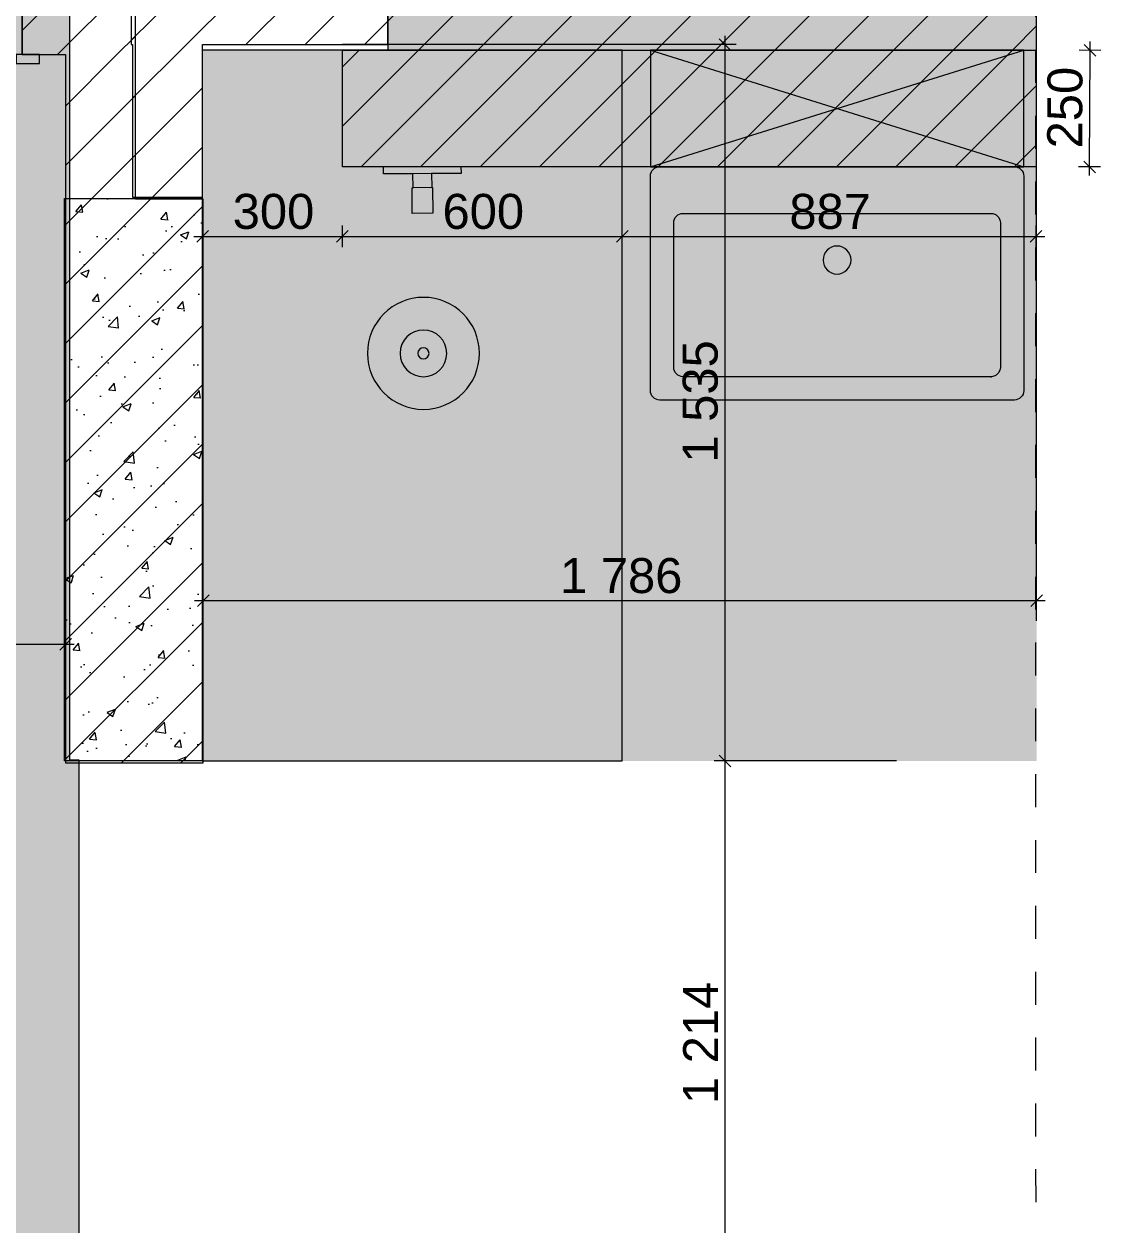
# Model space of a CAD drawing. Header units: millimetres. Extents: x 2336463 to 2579121, y 595385 to 778077.
# Drawn here: x 2405945 to 2408253, y 704404 to 706978 of the extents above; entities that cross this region are included whole.
import ezdxf

# ---------------------------------------------------------------- set-up
doc = ezdxf.new("R2010")
doc.units = ezdxf.units.MM
doc.header["$MEASUREMENT"] = 0
doc.linetypes.add('короткая штриховая', pattern=[141.111111, 70.555556, -70.555556])
for name, color, linetype in [('+возводимые стены', 7, 'Continuous'), ('1 Планировка размеры', 7, 'Continuous'), ('сит план', 7, 'Continuous')]:
    doc.layers.add(name, color=color, linetype=linetype)
for name, color, linetype, lineweight in [('+возводимые стены_Ном._пера__1', 7, 'Continuous', 13), ('+возводимые стены_Ном._пера__101', 252, 'Continuous', 5), ('+стена с дверью_Ном._пера__1', 7, 'Continuous', 13), ('1 Планировка_Ном._пера__1', 7, 'Continuous', 13), ('Двери ARCHICAD_Ном._пера__1', 7, 'Continuous', 13), ('Интерьер - Мебель_Ном._пера__1', 7, 'Continuous', 13), ('сит план_Ном._пера__1', 7, 'Continuous', 13)]:
    doc.layers.add(name, color=color, linetype=linetype, lineweight=lineweight)
for name, color, linetype, lineweight, true_color in [('+возводимые стены_Ном._пера__169', 7, 'Continuous', 5, 0x68b353), ('+возводимые стены_Ном._пера__242', 7, 'Continuous', 13, 0x1b55b5), ('+размер планировка_Ном._пера__9', 7, 'Continuous', 15, 0x3dad99), ('+стена с дверью_Ном._пера__243', 7, 'Continuous', 13, 0xe25822), ('1 Планировка размеры_Ном._пера__242', 7, 'Continuous', 13, 0x1b55b5), ('сит план_Ном._пера__87', 7, 'Continuous', 20, 0x6a6a6a)]:
    doc.layers.add(name, color=color, linetype=linetype, lineweight=lineweight, true_color=true_color)
doc.styles.add('СГЕНЕРИР_СТИЛЬ_1', font='arial.ttf')
doc.dimstyles.new('СГЕНЕРИР_СТИЛЬ__1', dxfattribs={"dimtxt": 75, "dimasz": 23.75, "dimexe": 0.18, "dimexo": 300, "dimgap": 0, "dimtad": 1, "dimtih": 1, "dimtoh": 1, "dimdec": 0, "dimzin": 0, "dimdsep": 46, "dimtxsty": 'СГЕНЕРИР_СТИЛЬ_1', "dimblk": 'ARROWHEAD_6', "dimblk1": 'ARROWHEAD_6', "dimblk2": 'ARROWHEAD_6', "dimcen": 0.09, "dimclrd": 256, "dimclre": 256, "dimclrt": 256, "dimazin": 0, "dimtfac": 1, "dimtdec": 4, "dimtmove": 0, "dimatfit": 3, "dimfxl": 0, "dimtolj": 1, "dimtzin": 0, "dimarcsym": 0})
doc.dimstyles.new('СГЕНЕРИР_СТИЛЬ__2', dxfattribs={"dimtxt": 75, "dimasz": 23.75, "dimexe": 0.18, "dimexo": 300, "dimgap": 0, "dimtad": 1, "dimdec": 0, "dimzin": 0, "dimdsep": 46, "dimtxsty": 'СГЕНЕРИР_СТИЛЬ_1', "dimblk": 'ARROWHEAD_6', "dimblk1": 'ARROWHEAD_6', "dimblk2": 'ARROWHEAD_6', "dimcen": 0.09, "dimclrd": 256, "dimclre": 256, "dimclrt": 256, "dimazin": 0, "dimtfac": 1, "dimtdec": 4, "dimtmove": 0, "dimatfit": 3, "dimfxl": 0, "dimtolj": 1, "dimtzin": 0, "dimarcsym": 0})
pattern_1 = [(45, (2086872.015, 585813.69), (-63.639609, 63.639609), [])]

# ---------------------------------------------------------------- blocks, each defined once
blk = doc.blocks.new('Стена_953', base_point=(2406175, 709139.9))
at = {"layer": 'сит план_Ном._пера__87', "linetype": 'Continuous', "lineweight": 20, "true_color": 0x6a6a6a}
h = blk.add_hatch(dxfattribs=at)
h.set_pattern_fill('Блоки_Бетонные_Эффективные', color=251, style=0, pattern_type=2)
h.set_pattern_definition(pattern_1)
h.paths.add_polyline_path([(2406275, 707033.9), (2406275, 709139.9), (2406175, 709139.9), (2406175, 707033.9)])
h = blk.add_hatch(dxfattribs=at)
h.set_pattern_fill('Блоки_Бетонные_Эффективные', color=251, style=0, pattern_type=2)
h.set_pattern_definition(pattern_1)
h.paths.add_polyline_path([(2406275, 707033.9), (2406175, 706933.9), (2406275, 706933.9)])
h = blk.add_hatch(dxfattribs=at)
h.set_pattern_fill('Блоки_Бетонные_Эффективные', color=251, style=0, pattern_type=2)
h.set_pattern_definition(pattern_1)
h.paths.add_polyline_path([(2406275, 707033.9), (2406175, 707033.9), (2406175, 706933.9)])
at = {"layer": 'сит план_Ном._пера__1', "color": 7, "linetype": 'Continuous', "lineweight": 13, "flags": 128}
for points in [[(2406175, 709139.9), (2406175, 708241.2)], [(2406275, 709139.9), (2406175, 709139.9)], [(2406275, 707033.9), (2406275, 709139.9)], [(2406175, 708121.2), (2406175, 706933.9)]]:
    blk.add_lwpolyline(points, dxfattribs=at)
blk = doc.blocks.new('Стена_954', base_point=(2406175, 706933.9))
at = {"layer": 'сит план_Ном._пера__87', "linetype": 'Continuous', "lineweight": 20, "true_color": 0x6a6a6a}
h = blk.add_hatch(dxfattribs=at)
h.set_pattern_fill('Блоки_Бетонные_Эффективные', color=251, style=0, pattern_type=2)
h.set_pattern_definition(pattern_1)
h.paths.add_polyline_path([(2406275, 706933.9), (2406625, 706933.9), (2406625, 707033.9), (2406275, 707033.9)])
h = blk.add_hatch(dxfattribs=at)
h.set_pattern_fill('Блоки_Бетонные_Эффективные', color=251, style=0, pattern_type=2)
h.set_pattern_definition(pattern_1)
h.paths.add_polyline_path([(2406725, 707033.9), (2406625, 707033.9), (2406725, 706933.9)])
h = blk.add_hatch(dxfattribs=at)
h.set_pattern_fill('Блоки_Бетонные_Эффективные', color=251, style=0, pattern_type=2)
h.set_pattern_definition(pattern_1)
h.paths.add_polyline_path([(2406725, 706933.9), (2406625, 707033.9), (2406625, 706933.9)])
at = {"layer": 'сит план_Ном._пера__1', "color": 7, "linetype": 'Continuous', "lineweight": 13, "flags": 128}
for points in [[(2406625, 707033.9), (2406275, 707033.9)], [(2406725, 706933.9), (2406725, 707033.9)], [(2406175, 706933.9), (2406178, 706933.9)], [(2406328, 706933.9), (2406725, 706933.9)]]:
    blk.add_lwpolyline(points, dxfattribs=at)
blk = doc.blocks.new('Стена_956', base_point=(2406034.2, 706602.6))
at = {"layer": 'сит план_Ном._пера__87', "linetype": 'Continuous', "lineweight": 20, "true_color": 0x6a6a6a}
h = blk.add_hatch(dxfattribs=at)
h.set_pattern_fill('Блоки_Бетонные_Эффективные', color=251, style=0, pattern_type=2)
h.set_pattern_definition(pattern_1)
h.paths.add_polyline_path([(2406034.2, 706602.6), (2406034.2, 705394.6), (2406329.2, 705394.6), (2406329.2, 706602.6)])
at = {"layer": 'сит план_Ном._пера__1', "color": 7, "linetype": 'Continuous', "lineweight": 13, "flags": 128}
for points in [[(2406034.2, 706602.6), (2406034.2, 705394.6)], [(2406329.2, 706602.6), (2406184.2, 706602.6)], [(2406329.2, 705394.6), (2406329.2, 706602.6)], [(2406034.2, 705394.6), (2406329.2, 705394.6)]]:
    blk.add_lwpolyline(points, dxfattribs=at)
blk = doc.blocks.new('Стена_1003', base_point=(2406328, 706606.6))
at = {"layer": '+возводимые стены_Ном._пера__169', "linetype": 'Continuous', "lineweight": 5, "true_color": 0x68b353}
h = blk.add_hatch(dxfattribs=at)
h.set_pattern_fill('Блоки_Бетонные_Эффективные', color=85, style=0, pattern_type=2)
h.set_pattern_definition(pattern_1)
h.paths.add_polyline_path([(2406328, 706606.6), (2406328, 706933.9), (2406178, 706933.9), (2406178, 706606.6)])
at = {"layer": '+возводимые стены_Ном._пера__101', "color": 252, "linetype": 'Continuous', "lineweight": 5, "flags": 128}
for points in [[(2406178, 706933.9), (2406178, 706606.6)], [(2406328, 706606.6), (2406328, 706933.9)], [(2406178, 706606.6), (2406328, 706606.6)]]:
    blk.add_lwpolyline(points, dxfattribs=at)
blk = doc.blocks.new('Стена_1004', base_point=(2406725, 706921.9))
at = {"layer": '+возводимые стены_Ном._пера__169', "linetype": 'Continuous', "lineweight": 5, "true_color": 0x68b353}
h = blk.add_hatch(dxfattribs=at)
h.set_pattern_fill('Блоки_Бетонные_Эффективные', color=85, style=0, pattern_type=2)
h.set_pattern_definition(pattern_1)
h.paths.add_polyline_path([(2406725, 706921.9), (2408115.1, 706921.9), (2408115.1, 707021.9), (2406725, 707021.9)])
at = {"layer": '+возводимые стены_Ном._пера__101', "color": 252, "linetype": 'Continuous', "lineweight": 5, "flags": 128}
for points in [[(2408115.1, 707021.9), (2406725, 707021.9)], [(2406725, 707021.9), (2406725, 706921.9)], [(2408115.1, 706921.9), (2408115.1, 707021.9)], [(2406725, 706921.9), (2408115.1, 706921.9)]]:
    blk.add_lwpolyline(points, dxfattribs=at)
blk = doc.blocks.new('Однопольная Дверь 25_4')
at = {"layer": 'Двери ARCHICAD_Ном._пера__1', "color": 7, "linetype": 'Continuous', "lineweight": 13}
for p, q in [((322, 0), (322, 724)), ((322, 724), (362, 724)), ((362, 724), (362, 0)), ((-437, 0), (-437, 19)), ((-437, 19), (-387, 19)), ((-387, 0), (-437, 0)), ((-400, 0), (-437, 0)), ((-400, 0), (-437, 0)), ((-362, 0), (-400, 0)), ((-400, 0), (-400, -115)), ((-400, 0), (-400, -115)), ((-400, 0), (-400, -115)), ((-387, 19), (-387, 0)), ((-362, -40), (-362, 0)), ((362, 0), (322, 0)), ((400, 0), (362, 0)), ((362, 0), (362, -40)), ((387, 19), (437, 19)), ((387, 0), (387, 19)), ((437, 0), (387, 0)), ((400, -115), (400, 0)), ((400, 0), (400, -115)), ((400, 0), (400, -115)), ((400, 0), (437, 0)), ((400, 0), (437, 0)), ((437, 19), (437, 0)), ((-350, -40), (-362, -40)), ((-350, -115), (-350, -40)), ((362, -40), (350, -40)), ((350, -40), (350, -115)), ((-437, -139), (-437, -120)), ((-437, -120), (-387, -120)), ((-400, -120), (-437, -120)), ((-400, -120), (-437, -120)), ((-400, -120), (-400, -115)), ((-400, -115), (-375, -115)), ((-400, -115), (-350, -115)), ((-400, -115), (-400, -120)), ((-400, -115), (-400, -120)), ((-375, -120), (-400, -120)), ((-387, -120), (-387, -139)), ((-375, -115), (-375, -120)), ((350, -115), (400, -115)), ((375, -120), (375, -115)), ((375, -115), (400, -115)), ((400, -120), (375, -120)), ((387, -120), (437, -120)), ((387, -139), (387, -120)), ((400, -115), (400, -120)), ((400, -115), (400, -120)), ((400, -115), (400, -120)), ((400, -120), (437, -120)), ((400, -120), (437, -120)), ((437, -120), (437, -139)), ((-387, -139), (-437, -139)), ((437, -139), (387, -139))]:
    blk.add_line(p, q, dxfattribs=at)
blk.add_arc((362, 0), 724, 90, 180, dxfattribs=at)
blk = doc.blocks.new('Стена_1011', base_point=(2404509.6, 706912.3))
at = {"layer": '+возводимые стены_Ном._пера__169', "linetype": 'Continuous', "lineweight": 5, "true_color": 0x68b353}
h = blk.add_hatch(dxfattribs=at)
h.set_pattern_fill('Блоки_Бетонные_Эффективные', color=85, style=0, pattern_type=2)
h.set_pattern_definition(pattern_1)
h.paths.add_polyline_path([(2404509.6, 707032.3), (2404509.6, 706912.3), (2405141.5, 706912.3), (2405141.5, 707032.3)])
h = blk.add_hatch(dxfattribs=at)
h.set_pattern_fill('Блоки_Бетонные_Эффективные', color=85, style=0, pattern_type=2)
h.set_pattern_definition(pattern_1)
h.paths.add_polyline_path([(2406034.2, 707032.3), (2405941.5, 707032.3), (2405941.5, 706912.3), (2406034.2, 706912.3)])
at = {"layer": '+возводимые стены_Ном._пера__101', "color": 252, "linetype": 'Continuous', "lineweight": 5}
for p, q in [((2405141.5, 707032.3), (2405104.5, 707032.3)), ((2405141.5, 707027.3), (2405141.5, 707032.3)), ((2405941.5, 707032.3), (2405978.5, 707032.3)), ((2405941.5, 707027.3), (2405941.5, 707032.3)), ((2405141.5, 706912.3), (2405141.5, 707027.3)), ((2405941.5, 706912.3), (2405941.5, 707027.3)), ((2405141.5, 706912.3), (2405104.5, 706912.3)), ((2405941.5, 706912.3), (2405978.5, 706912.3))]:
    blk.add_line(p, q, dxfattribs=at)
at = {"layer": '+возводимые стены_Ном._пера__101', "color": 252, "linetype": 'Continuous', "lineweight": 5, "flags": 128}
for points in [[(2405141.5, 707032.3), (2404509.6, 707032.3)], [(2404509.6, 706912.3), (2404509.6, 707032.3)], [(2406034.2, 707032.3), (2405941.5, 707032.3)], [(2404509.6, 706912.3), (2405141.5, 706912.3)], [(2405941.5, 706912.3), (2406034.2, 706912.3)]]:
    blk.add_lwpolyline(points, dxfattribs=at)
at = {"layer": 'Двери ARCHICAD_Ном._пера__1', "color": 7, "linetype": 'Continuous', "lineweight": 13, "xscale": -0.9999999999999999, "zscale": 1000, "rotation": 180.000753891838}
blk.add_blockref('Однопольная Дверь 25_4', (2405541.5, 706912.3), dxfattribs=at)
blk = doc.blocks.new('Стена_1012', base_point=(2406034.2, 706602.6))
at = {"layer": '+возводимые стены_Ном._пера__169', "linetype": 'Continuous', "lineweight": 5, "true_color": 0x68b353}
h = blk.add_hatch(dxfattribs=at)
h.set_pattern_fill('Блоки_Бетонные_Эффективные', color=85, style=0, pattern_type=2)
h.set_pattern_definition(pattern_1)
h.paths.add_polyline_path([(2406034.2, 707032.3), (2406034.2, 706912.3), (2406184.2, 707032.4)])
h = blk.add_hatch(dxfattribs=at)
h.set_pattern_fill('Блоки_Бетонные_Эффективные', color=85, style=0, pattern_type=2)
h.set_pattern_definition(pattern_1)
h.paths.add_polyline_path([(2406034.2, 706912.3), (2406184.2, 706912.4), (2406184.2, 707032.4)])
h = blk.add_hatch(dxfattribs=at)
h.set_pattern_fill('Блоки_Бетонные_Эффективные', color=85, style=0, pattern_type=2)
h.set_pattern_definition(pattern_1)
h.paths.add_polyline_path([(2406034.2, 706912.3), (2406034.2, 706602.6), (2406184.2, 706602.6), (2406184.2, 706912.4)])
at = {"layer": '+возводимые стены_Ном._пера__101', "color": 252, "linetype": 'Continuous', "lineweight": 5, "flags": 128}
for points in [[(2406184.2, 707032.4), (2406034.2, 707032.3)], [(2406184.2, 706602.6), (2406184.2, 707032.4)], [(2406034.2, 706912.3), (2406034.2, 706602.6)]]:
    blk.add_lwpolyline(points, dxfattribs=at)
blk = doc.blocks.new('Мойка Обычная 25_5')
at = {"layer": 'Интерьер - Мебель_Ном._пера__1', "color": 7, "linetype": 'Continuous', "lineweight": 13}
for p, q in [((730, 400), (70, 400)), ((50, 380), (50, 70)), ((750, 70), (750, 380)), ((70, 50), (730, 50))]:
    blk.add_line(p, q, dxfattribs=at)
at = {"layer": 'Интерьер - Мебель_Ном._пера__1', "color": 7, "linetype": 'Continuous', "lineweight": 13, "flags": 128}
blk.add_lwpolyline([(20, 0), (780, 0, 0.414214), (800, 20), (800, 480, 0.414214), (780, 500), (20, 500, 0.414214), (0, 480), (0, 20, 0.414214)], format="xyb", close=True, dxfattribs=at)
at = {"layer": 'Интерьер - Мебель_Ном._пера__1', "color": 7, "linetype": 'Continuous', "lineweight": 13}
blk.add_circle((400, 300), 30, dxfattribs=at)
for centre, start, end in [((70, 380), 90, 180), ((730, 380), 0, 90), ((70, 70), 180, 270), ((730, 70), 270, 0)]:
    blk.add_arc(centre, 20, start, end, dxfattribs=at)
blk.add_point((70, 50), dxfattribs=at)
blk = doc.blocks.new('*D3725', base_point=(2086872, 585813.7))
at = {"layer": '1 Планировка размеры_Ном._пера__242', "color": 152, "linetype": 'Continuous', "lineweight": 13, "true_color": 0x1b55b5}
for p, q in [((2406725, 707233.9), (2406725, 708585.8)), ((2408115, 705698.6), (2408115, 708585.8)), ((2406706.2, 708562.3), (2406725, 708562.3)), ((2406737.5, 708574.8), (2406712.5, 708549.8)), ((2406725, 708562.3), (2408115, 708562.3)), ((2408102.5, 708549.8), (2408127.5, 708574.8)), ((2408115, 708562.3), (2408133.7, 708562.3))]:
    blk.add_line(p, q, dxfattribs=at)
at = {"layer": '1 Планировка размеры_Ном._пера__242', "color": 152, "lineweight": 13, "true_color": 0x1b55b5, "insert": (2407291.7, 708577.3), "char_height": 75, "attachment_point": 7, "style": 'СГЕНЕРИР_СТИЛЬ_1'}
blk.add_mtext('\\A1;{\\pql;\\fArial|b0|i0|c204|p38;1\xa0390}', dxfattribs=at)
blk = doc.blocks.new('ARROWHEAD_6')
at = {"color": 0, "linetype": 'Continuous', "lineweight": 0}
for p, q in [((0, 0), (-1, 0)), ((-0.5, -0.5), (0.5, 0.5))]:
    blk.add_line(p, q, dxfattribs=at)
blk = doc.blocks.new('*D3776', base_point=(2086872, 585813.7))
at = {"layer": '1 Планировка размеры_Ном._пера__242', "color": 152, "linetype": 'Continuous', "lineweight": 13, "true_color": 0x1b55b5}
for p, q in [((2407435.1, 705411.1), (2407460.1, 705386.1)), ((2407815, 705398.6), (2407424.2, 705398.6)), ((2407447.6, 704184.4), (2407447.6, 705398.6)), ((2407471, 704184.4), (2407065.3, 704184.4)), ((2407435.1, 704196.9), (2407460.1, 704171.9))]:
    blk.add_line(p, q, dxfattribs=at)
at = {"layer": '1 Планировка размеры_Ном._пера__242', "color": 152, "lineweight": 13, "true_color": 0x1b55b5, "insert": (2407432.6, 704663.2), "char_height": 75, "attachment_point": 7, "rotation": 90, "style": 'СГЕНЕРИР_СТИЛЬ_1'}
blk.add_mtext('\\A1;{\\pql;\\fArial|b0|i0|c204|p38;1\xa0214}', dxfattribs=at)
blk = doc.blocks.new('*D3777', base_point=(2086872, 585813.7))
at = {"layer": '1 Планировка размеры_Ном._пера__242', "color": 152, "linetype": 'Continuous', "lineweight": 13, "true_color": 0x1b55b5}
for p, q in [((2407471, 706933.9), (2406628, 706933.9)), ((2407460.1, 706921.4), (2407435.1, 706946.4)), ((2407447.6, 706933.9), (2407447.6, 706952.6)), ((2407447.6, 705398.6), (2407447.6, 706933.9)), ((2407435.1, 705411.1), (2407460.1, 705386.1)), ((2407815, 705398.6), (2407424.2, 705398.6))]:
    blk.add_line(p, q, dxfattribs=at)
at = {"layer": '1 Планировка размеры_Ном._пера__242', "color": 152, "lineweight": 13, "true_color": 0x1b55b5, "insert": (2407432.6, 706038), "char_height": 75, "attachment_point": 7, "rotation": 90, "style": 'СГЕНЕРИР_СТИЛЬ_1'}
blk.add_mtext('\\A1;{\\pql;\\fArial|b0|i0|c204|p38;1\xa0535}', dxfattribs=at)
blk = doc.blocks.new('*D3779', base_point=(2086872, 585813.7))
at = {"layer": '1 Планировка размеры_Ном._пера__242', "color": 152, "linetype": 'Continuous', "lineweight": 13, "true_color": 0x1b55b5}
for p, q in [((2406341.7, 705754.8), (2406316.7, 705729.8)), ((2406329.2, 705694.6), (2406329.2, 705765.8)), ((2408102.5, 705729.8), (2408127.5, 705754.8)), ((2408115, 705698.6), (2408115, 705765.8)), ((2406310.4, 705742.3), (2406329.2, 705742.3)), ((2406329.2, 705742.3), (2408115, 705742.3)), ((2408115, 705742.3), (2408133.7, 705742.3))]:
    blk.add_line(p, q, dxfattribs=at)
at = {"layer": '1 Планировка размеры_Ном._пера__242', "color": 152, "lineweight": 13, "true_color": 0x1b55b5, "insert": (2407093.8, 705757.3), "char_height": 75, "attachment_point": 7, "style": 'СГЕНЕРИР_СТИЛЬ_1'}
blk.add_mtext('\\A1;{\\pql;\\fArial|b0|i0|c204|p38;1\xa0786}', dxfattribs=at)
blk = doc.blocks.new('*D3855', base_point=(2086872, 585813.7))
at = {"layer": '1 Планировка размеры_Ном._пера__242', "color": 152, "linetype": 'Continuous', "lineweight": 13, "true_color": 0x1b55b5}
for p, q in [((2408242, 706908.9), (2408217.1, 706934)), ((2408229.5, 706921.4), (2408229.6, 706940.2)), ((2408252.9, 706921.3), (2408206.1, 706921.5)), ((2408228.6, 706671.7), (2408229.5, 706921.4)), ((2408216.1, 706684.2), (2408241, 706659.1)), ((2408252, 706671.6), (2408205.1, 706671.8)), ((2408228.5, 706652.9), (2408228.6, 706671.7))]:
    blk.add_line(p, q, dxfattribs=at)
at = {"layer": '1 Планировка размеры_Ном._пера__242', "color": 152, "lineweight": 13, "true_color": 0x1b55b5, "insert": (2408213.7, 706711.2), "char_height": 75, "attachment_point": 7, "rotation": 89.7796, "style": 'СГЕНЕРИР_СТИЛЬ_1'}
blk.add_mtext('\\A1;{\\pql;\\fArial|b0|i0|c204|p38;250}', dxfattribs=at)
blk = doc.blocks.new('*D3856', base_point=(2086872, 585813.7))
at = {"layer": '1 Планировка размеры_Ном._пера__242', "color": 152, "linetype": 'Continuous', "lineweight": 13, "true_color": 0x1b55b5}
for p, q in [((2406328, 706499.4), (2406328, 706633.9)), ((2406627.6, 706499.4), (2406627.6, 706546.3)), ((2406309.2, 706522.8), (2406328, 706522.8)), ((2406340.5, 706535.3), (2406315.5, 706510.3)), ((2406328, 706522.8), (2406627.6, 706522.8)), ((2406640.1, 706535.3), (2406615.1, 706510.3))]:
    blk.add_line(p, q, dxfattribs=at)
at = {"layer": '1 Планировка размеры_Ном._пера__242', "color": 152, "lineweight": 13, "true_color": 0x1b55b5, "insert": (2406392.4, 706537.8), "char_height": 75, "attachment_point": 7, "style": 'СГЕНЕРИР_СТИЛЬ_1'}
blk.add_mtext('\\A1;{\\pql;\\fArial|b0|i0|c204|p38;300}', dxfattribs=at)
blk = doc.blocks.new('*D3857', base_point=(2086872, 585813.7))
at = {"layer": '1 Планировка размеры_Ном._пера__242', "color": 152, "linetype": 'Continuous', "lineweight": 13, "true_color": 0x1b55b5}
for p, q in [((2406627.6, 706499.4), (2406627.6, 706546.3)), ((2407227.2, 705698.6), (2407227.2, 706546.3)), ((2406640.1, 706535.3), (2406615.1, 706510.3)), ((2406627.6, 706522.8), (2407227.2, 706522.8)), ((2407239.7, 706535.3), (2407214.7, 706510.3))]:
    blk.add_line(p, q, dxfattribs=at)
at = {"layer": '1 Планировка размеры_Ном._пера__242', "color": 152, "lineweight": 13, "true_color": 0x1b55b5, "insert": (2406842, 706537.8), "char_height": 75, "attachment_point": 7, "style": 'СГЕНЕРИР_СТИЛЬ_1'}
blk.add_mtext('\\A1;{\\pql;\\fArial|b0|i0|c204|p38;600}', dxfattribs=at)
blk = doc.blocks.new('*D3858', base_point=(2086872, 585813.7))
at = {"layer": '1 Планировка размеры_Ном._пера__242', "color": 152, "linetype": 'Continuous', "lineweight": 13, "true_color": 0x1b55b5}
for p, q in [((2407227.2, 705698.6), (2407227.2, 706546.3)), ((2408114, 706499.4), (2408114, 706546.3)), ((2407239.7, 706535.3), (2407214.7, 706510.3)), ((2407227.2, 706522.8), (2408114, 706522.8)), ((2408101.5, 706510.3), (2408126.5, 706535.3)), ((2408114, 706522.8), (2408132.7, 706522.8))]:
    blk.add_line(p, q, dxfattribs=at)
at = {"layer": '1 Планировка размеры_Ном._пера__242', "color": 152, "lineweight": 13, "true_color": 0x1b55b5, "insert": (2407585.2, 706537.8), "char_height": 75, "attachment_point": 7, "style": 'СГЕНЕРИР_СТИЛЬ_1'}
blk.add_mtext('\\A1;{\\pql;\\fArial|b0|i0|c204|p38;887}', dxfattribs=at)
blk = doc.blocks.new('*D3886', base_point=(2086872, 585813.7))
at = {"layer": '1 Планировка размеры_Ном._пера__242', "color": 152, "linetype": 'Continuous', "lineweight": 13, "true_color": 0x1b55b5}
for p, q in [((2404215, 705625.3), (2404215, 705672.1)), ((2406034.2, 705625.3), (2406034.2, 705672.1)), ((2404227.5, 705661.2), (2404202.5, 705636.2)), ((2404215, 705648.7), (2406034.2, 705648.7)), ((2406021.7, 705636.2), (2406046.7, 705661.2)), ((2406034.2, 705648.7), (2406052.9, 705648.7))]:
    blk.add_line(p, q, dxfattribs=at)
at = {"layer": '1 Планировка размеры_Ном._пера__242', "color": 152, "lineweight": 13, "true_color": 0x1b55b5, "insert": (2404996.3, 705663.7), "char_height": 75, "attachment_point": 7, "style": 'СГЕНЕРИР_СТИЛЬ_1'}
blk.add_mtext('\\A1;{\\pql;\\fArial|b0|i0|c204|p38;1\xa0819}', dxfattribs=at)
blk = doc.blocks.new('Душевой Гарнитур 25_2')
at = {"layer": '1 Планировка_Ном._пера__1', "color": 7, "linetype": 'Continuous', "lineweight": 13}
for p, q in [((-20, -15), (20, -15)), ((-20, -45), (20, -45))]:
    blk.add_line(p, q, dxfattribs=at)
at = {"layer": '1 Планировка_Ном._пера__1', "color": 7, "linetype": 'Continuous', "lineweight": 13, "flags": 128}
blk.add_lwpolyline([(-83, 0), (-83, -15), (-20, -15), (-20, -45), (-22, -45), (-22, -100), (22, -100), (22, -45), (20, -45), (20, -15), (83, -15), (83, 0)], close=True, dxfattribs=at)
at = {"layer": '1 Планировка_Ном._пера__1', "color": 7, "linetype": 'Continuous', "lineweight": 13}
for radius in [120, 50, 12]:
    blk.add_circle((0, -400), radius, dxfattribs=at)

msp = doc.modelspace()

# ---------------------------------------------------------------- hatches: boundary and pattern name
at = {"layer": '+возводимые стены_Ном._пера__242', "linetype": 'Continuous', "lineweight": 13, "true_color": 0x1b55b5}
h = msp.add_hatch(dxfattribs=at)
h.set_pattern_fill('Блоки_Бетонные_Эффективные', color=152, style=0, pattern_type=2)
h.set_pattern_definition(pattern_1)
h.paths.add_polyline_path([(2406627.6, 706921.9), (2408114, 706921.9), (2408114, 706672.1), (2406627.6, 706672.1)])
at = {"layer": '+размер планировка_Ном._пера__9', "linetype": 'Continuous', "lineweight": 0, "true_color": 0x0f2b26}
msp.add_hatch(color=118, dxfattribs=at).paths.add_polyline_path([(2406326.1, 706921.9), (2406326.1, 705398.6), (2408115, 705398.6), (2408115, 706600.1), (2408115.1, 706600.1), (2408115.1, 708856.9), (2408113.1, 708856.9), (2408113.1, 709137.7), (2406855, 709137.7), (2406855, 708856.9), (2406725, 708856.9), (2406725, 706921.9)])
at = {"layer": '+стена с дверью_Ном._пера__243', "linetype": 'Continuous', "lineweight": 0, "true_color": 0x381608}
msp.add_hatch(color=28, dxfattribs=at).paths.add_polyline_path([(2397562, 706910.6), (2404214.6, 706910.6), (2404214.6, 709999), (2406042.9, 709999), (2406184.2, 709999), (2406184.2, 707032.4), (2406042.9, 707032.4), (2406042.9, 705401.1), (2406063, 705401.1), (2406063, 704006.7), (2406065.2, 704006.7), (2406065.2, 701204.4), (2404440, 701204.4), (2404440, 704006.7), (2403834.9, 704006.7), (2403834.9, 703610.7), (2398839.9, 703610.7), (2398839.9, 705400.5), (2397562, 705400.5)])
at = {"layer": 'сит план_Ном._пера__1', "linetype": 'Continuous', "lineweight": 13}
h = msp.add_hatch(dxfattribs=at)
h.set_pattern_fill('AR_CONC', style=0, pattern_type=2)
h.set_pattern_definition([(50, (2086872.01, 585813.69), (-182.18467, 15.939086), [19.05, -209.55]), (355, (2086872.01, 585813.69), (-35.24342, 191.05685), [15.24, -167.64058]), (100.451445, (2086887.2, 585812.36), (146.94125, 175.11775), [16.19001, -178.09024]), (46.1842, (2086872.01, 585864.49), (-271.07904, 42.04233), [28.575, -314.325]), (96.63556, (2086894.6, 585860.98), (237.40413, 247.42612), [24.28502, -267.1356]), (351.18415, (2086872.01, 585864.49), (237.40413, 247.42612), [22.85997, -251.45973]), (21, (2086897.41, 585851.79), (-151.61439, 102.2652), [19.05, -209.55]), (326, (2086897.41, 585851.79), (61.80203, 184.18797), [15.24, -167.64]), (71.451445, (2086910.05, 585843.26), (213.41642, 81.92277), [16.19001, -178.08994]), (37.5, (2086872.015, 585813.686), (3.088603, 84.555039), [0, -165.608, 0, -170.18, 0, -168.275]), (7.5, (2086872.015, 585813.69), (66.819663, 100.180575), [0, -97.028, 0, -161.798, 0, -64.135]), (327.5, (2086815.37, 585813.686), (-135.590595, 5.728744), [0, -63.5, 0, -198.12, 0, -262.89]), (317.5, (2086789.97, 585813.69), (148.12918, 25.42649), [0, -82.55, 0, -131.572, 0, -186.69])])
h.paths.add_polyline_path([(2406032.2, 706604.2), (2406327.2, 706604.2), (2406327.2, 705398.6), (2406032.2, 705398.6)])

# ---------------------------------------------------------------- linework, layer by layer
at = {"layer": '+возводимые стены_Ном._пера__1', "color": 7, "linetype": 'Continuous', "lineweight": 13, "flags": 128}
msp.add_lwpolyline([(2406627.6, 706921.9), (2408114, 706921.9), (2408114, 706672.1), (2406627.6, 706672.1)], close=True, dxfattribs=at)
at = {"layer": '+стена с дверью_Ном._пера__1', "color": 7, "linetype": 'Continuous', "lineweight": 13, "flags": 128}
msp.add_lwpolyline([(2397562, 706910.6), (2404214.6, 706910.6), (2404214.6, 709999), (2406042.9, 709999), (2406184.2, 709999), (2406184.2, 707032.4), (2406042.9, 707032.4), (2406042.9, 705401.1), (2406063, 705401.1), (2406063, 704006.7), (2406065.2, 704006.7), (2406065.2, 701204.4), (2404440, 701204.4), (2404440, 704006.7), (2403834.9, 704006.7), (2403834.9, 703610.7), (2398839.9, 703610.7), (2398839.9, 705400.5), (2397562, 705400.5)], close=True, dxfattribs=at)
at = {"layer": '1 Планировка_Ном._пера__1', "color": 7, "linetype": 'короткая штриховая', "lineweight": 13}
msp.add_line((2408115.1, 694010.7), (2408113.1, 709137.7), dxfattribs=at)
at = {"layer": '1 Планировка_Ном._пера__1', "color": 7, "linetype": 'Continuous', "lineweight": 13}
for p, q in [((2407227.2, 706921.9), (2406327.2, 706921.9)), ((2406327.2, 706921.9), (2406327.2, 705398.6)), ((2407227.2, 705398.6), (2407227.2, 706921.9)), ((2408087.4, 706921.9), (2407287.4, 706921.9)), ((2407287.4, 706921.9), (2407287.4, 706672.1)), ((2407287.4, 706672.1), (2408087.4, 706921.9)), ((2407287.4, 706921.9), (2408087.4, 706672.1)), ((2408087.4, 706672.1), (2408087.4, 706921.9)), ((2407287.4, 706672.1), (2408087.4, 706672.1)), ((2406327.2, 705398.6), (2407227.2, 705398.6))]:
    msp.add_line(p, q, dxfattribs=at)
at = {"layer": 'сит план_Ном._пера__1', "color": 7, "linetype": 'Continuous', "lineweight": 13, "flags": 128}
msp.add_lwpolyline([(2406032.2, 706604.2), (2406327.2, 706604.2), (2406327.2, 705398.6), (2406032.2, 705398.6)], close=True, dxfattribs=at)

# ---------------------------------------------------------------- block references
at = {"layer": '+возводимые стены', "color": 252, "lineweight": 5}
for name, p in [('Стена_1011', (2404509.6, 706912.3)), ('Стена_1012', (2406034.2, 706602.6)), ('Стена_1004', (2406725, 706921.9)), ('Стена_1003', (2406328, 706606.6))]:
    msp.add_blockref(name, p, dxfattribs=at)
at = {"layer": '1 Планировка_Ном._пера__1', "color": 7, "linetype": 'Continuous', "lineweight": 13, "xscale": -0.9999999999999999, "zscale": 1000, "rotation": 0.3796215106297891}
msp.add_blockref('Душевой Гарнитур 25_2', (2406798.5, 706672.1), dxfattribs=at)
at = {"layer": 'Интерьер - Мебель_Ном._пера__1', "color": 7, "linetype": 'Continuous', "lineweight": 13, "xscale": -1, "zscale": 1000}
msp.add_blockref('Мойка Обычная 25_5', (2408087.4, 706172.1), dxfattribs=at)
at = {"layer": 'сит план', "color": 7, "lineweight": 13}
for name, p in [('Стена_953', (2406175, 709139.9)), ('Стена_954', (2406175, 706933.9)), ('Стена_956', (2406034.2, 706602.6))]:
    msp.add_blockref(name, p, dxfattribs=at)

# ---------------------------------------------------------------- dimensions: what is measured, and where the dimension line sits
at = {"layer": '1 Планировка размеры', "color": 152, "linetype": 'Continuous', "lineweight": 13, "true_color": 0x1b55b5}
for base, p1, p2, picture, middle in [((2408115, 708562.3), (2406725, 706933.9), (2408115, 705398.6), '*D3725', (2407420.6, 708614.8)), ((2406627.6, 706522.8), (2406328, 706933.9), (2406627.6, 706672.1), '*D3856', (2406478.2, 706575.3)), ((2407227.2, 706522.8), (2406627.6, 706672.1), (2407227.2, 705398.6), '*D3857', (2406927.8, 706575.3)), ((2408114, 706522.8), (2407227.2, 705398.6), (2408114, 706672.1), '*D3858', (2407671, 706575.3)), ((2408115, 705742.3), (2406329.2, 705394.6), (2408115, 705398.6), '*D3779', (2407222.7, 705794.8)), ((2406034.2, 705648.7), (2404215, 705901), (2406034.2, 705394.6), '*D3886', (2405125.2, 705701.2))]:
    dim = msp.add_linear_dim(base=base, p1=p1, p2=p2, dimstyle='СГЕНЕРИР_СТИЛЬ__1', dxfattribs=at)
    dim.commit()
    dim.dimension.update_dxf_attribs({"geometry": picture, "text_midpoint": middle, "dimtype": 160})
for base, p1, p2, angle, picture, middle, turn in [((2407447.6, 706933.9), (2408115, 705398.6), (2406328, 706933.9), 90, '*D3777', (2407395.1, 706166.8), 90), ((2408229.5, 706921.4), (2408114, 706672.1), (2408115.1, 706921.9), 89.7796, '*D3855', (2408176.5, 706797.2), 89.7796), ((2407447.6, 705398.6), (2406765.3, 704184.4), (2408115, 705398.6), 90, '*D3776', (2407395.1, 704792.1), 90)]:
    dim = msp.add_linear_dim(base=base, p1=p1, p2=p2, angle=angle, dimstyle='СГЕНЕРИР_СТИЛЬ__2', dxfattribs=at)
    dim.commit()
    dim.dimension.update_dxf_attribs({"geometry": picture, "text_midpoint": middle, "dimtype": 160, "text_rotation": turn})

doc.saveas('drawing.dxf')
